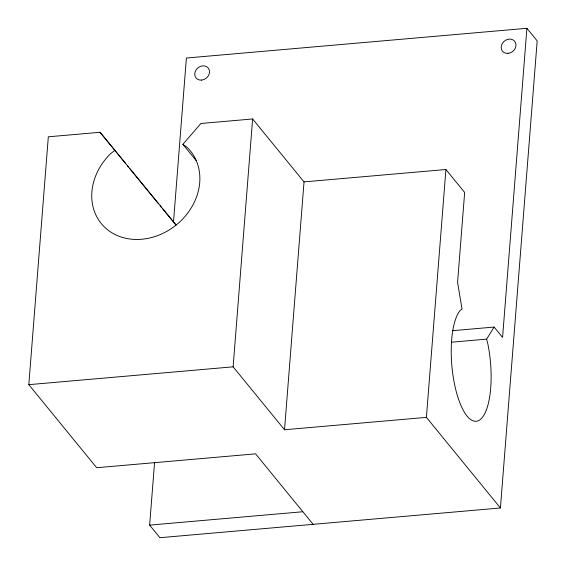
<?xml version="1.0" encoding="UTF-8"?>
<svg xmlns="http://www.w3.org/2000/svg" width="566" height="566" viewBox="0 0 566 566"><rect width="100%" height="100%" fill="white"/><g stroke="black" fill="none" stroke-linecap="round" stroke-linejoin="round"><path stroke-width="0.85" d="M313.147 524.328L255.57 453.847L96.673 467.721L28.816 384.661L48.322 136.802L100.069 132.288L176.153 225.063M173.5 221.943L186.398 58.022L526.904 28.3L537.184 40.886L500.422 507.978L159.916 537.7L149.636 525.114L154.56 462.542M500.422 507.978L426.403 417.368L284.521 429.75L233.121 366.825L252.627 118.966L200.88 123.487L182.875 144.316L196.211 160.638M284.521 429.75L304.027 181.891L252.627 118.966M426.403 417.368L445.909 169.51L304.027 181.891M526.904 28.3L502.573 337.421L494.104 327.056L452.786 330.664M445.909 169.51L464.658 192.461L457.583 282.349L462.026 309.043L460.264 310.288A57.491 19.4 85 0 0 454.47 383.925A57.491 19.4 85 0 0 482.091 417.743A57.491 19.4 85 0 0 487.885 344.107L486.611 339.14L494.104 327.056M115.018 150.238L110.582 153.711A57.491 48.492 -39.2 0 0 104.788 227.348A57.491 48.492 -39.2 0 0 181.028 220.69A57.491 48.492 -39.2 0 0 186.822 147.054L182.875 144.316M451.505 342.204L486.611 339.14M28.816 384.661L233.121 366.825M149.636 525.114L302.867 511.742M175.807 224.815L162.364 208.536M100.069 132.288L125.652 163.602M127.322 165.647L128.432 167.005M129.55 168.371L158.473 203.774M160.136 205.812L161.253 207.177M508.027 53.353A7.867 6.636 -39.2 0 0 515.251 42.11A7.867 6.636 -39.2 0 0 502.474 43.221A7.867 6.636 -39.2 0 0 508.027 53.353M201.567 80.103A7.867 6.636 -39.2 0 0 208.797 68.861A7.867 6.636 -39.2 0 0 196.02 69.972A7.867 6.636 -39.2 0 0 201.567 80.103"/></g></svg>
